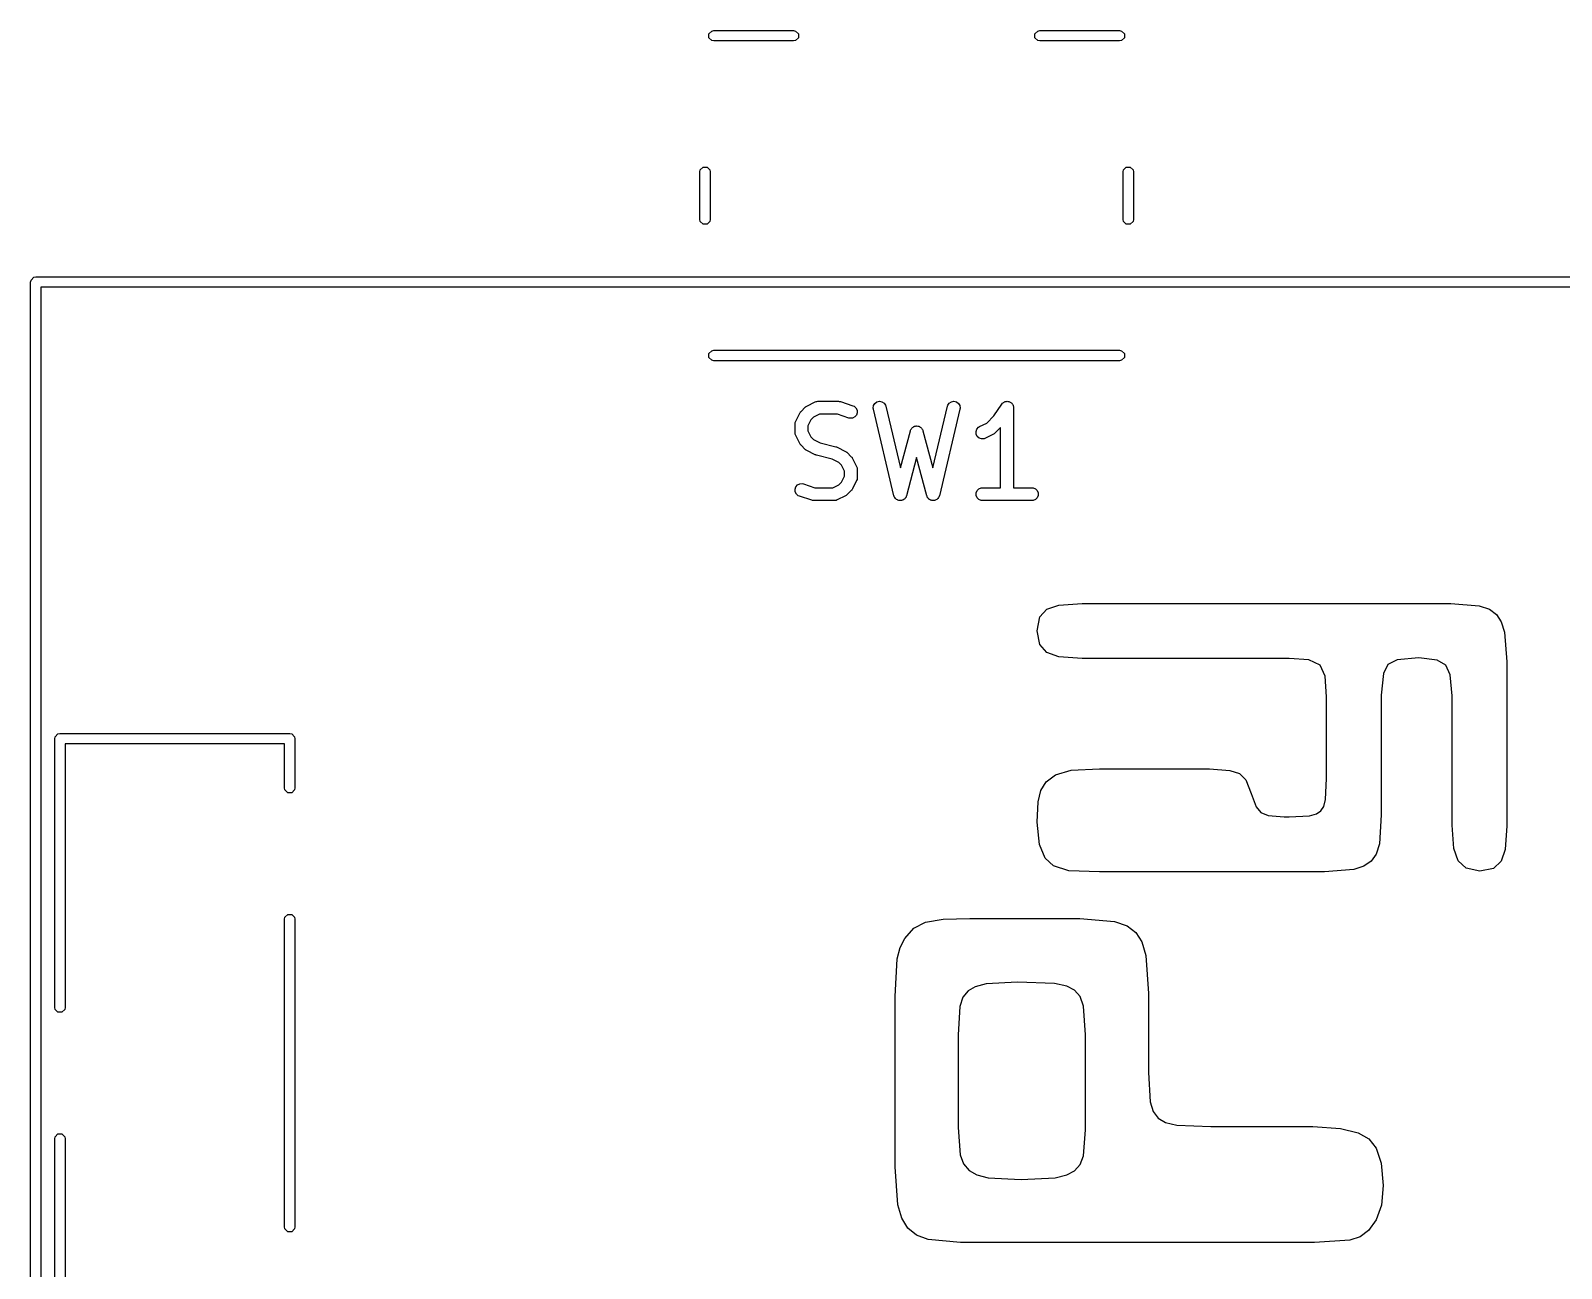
# Model space of a CAD drawing. Extents: x 175.8 to 236.3, y -101.1 to -67.1.
# Drawn here: x 187.94 to 205.67, y -81.42 to -67.09 of the extents above; entities that cross this region are included whole.
import ezdxf

# ---------------------------------------------------------------- set-up
doc = ezdxf.new("R2010")
doc.units = 0
doc.layers.add('BLACK', color=7, linetype='CONTINUOUS')

msp = doc.modelspace()

# ---------------------------------------------------------------- linework, layer by layer
at = {"layer": 'BLACK', "linetype": 'CONTINUOUS'}
for p, q in [((195.794567, -67.127039), (195.827039, -67.094567)), ((195.794567, -67.172961), (195.794567, -67.127039)), ((195.827039, -67.205433), (195.794567, -67.172961)), ((195.827039, -67.094567), (195.85, -67.09)), ((195.85, -67.09), (196.775, -67.09)), ((196.775, -67.09), (196.797961, -67.094567)), ((196.797961, -67.094567), (196.830433, -67.127039)), ((196.830433, -67.172961), (196.797961, -67.205433)), ((196.830433, -67.127039), (196.830433, -67.172961)), ((199.569567, -67.127039), (199.602039, -67.094567)), ((199.569567, -67.172961), (199.569567, -67.127039)), ((199.602039, -67.205433), (199.569567, -67.172961)), ((199.602039, -67.094567), (199.625, -67.09)), ((199.625, -67.09), (200.55, -67.09)), ((200.55, -67.09), (200.572961, -67.094567)), ((200.572961, -67.094567), (200.605433, -67.127039)), ((200.605433, -67.172961), (200.572961, -67.205433)), ((200.605433, -67.127039), (200.605433, -67.172961)), ((195.85, -67.21), (195.827039, -67.205433)), ((196.775, -67.21), (195.85, -67.21)), ((196.797961, -67.205433), (196.775, -67.21)), ((199.625, -67.21), (199.602039, -67.205433)), ((200.55, -67.21), (199.625, -67.21)), ((200.572961, -67.205433), (200.55, -67.21)), ((195.69, -68.725), (195.694567, -68.702039)), ((195.69, -69.275), (195.69, -68.725)), ((195.694567, -68.702039), (195.727039, -68.669567)), ((195.727039, -68.669567), (195.772961, -68.669567)), ((195.772961, -68.669567), (195.805433, -68.702039)), ((195.805433, -68.702039), (195.81, -68.725)), ((195.81, -68.725), (195.81, -69.275)), ((200.59, -68.725), (200.594567, -68.702039)), ((200.59, -69.275), (200.59, -68.725)), ((200.594567, -68.702039), (200.627039, -68.669567)), ((200.627039, -68.669567), (200.672961, -68.669567)), ((200.672961, -68.669567), (200.705433, -68.702039)), ((200.705433, -68.702039), (200.71, -68.725)), ((200.71, -68.725), (200.71, -69.275)), ((195.694567, -69.297961), (195.69, -69.275)), ((195.727039, -69.330433), (195.694567, -69.297961)), ((195.805433, -69.297961), (195.772961, -69.330433)), ((195.81, -69.275), (195.805433, -69.297961)), ((200.594567, -69.297961), (200.59, -69.275)), ((200.627039, -69.330433), (200.594567, -69.297961)), ((200.705433, -69.297961), (200.672961, -69.330433)), ((200.71, -69.275), (200.705433, -69.297961)), ((195.772961, -69.330433), (195.727039, -69.330433)), ((200.672961, -69.330433), (200.627039, -69.330433)), ((187.94, -70), (187.944567, -69.977039)), ((187.94, -95.095), (187.94, -70)), ((187.944567, -69.977039), (187.977039, -69.944567)), ((187.977039, -69.944567), (188, -69.94)), ((188, -69.94), (236, -69.94)), ((188.06, -70.06), (188.06, -95.095)), ((235.94, -70.06), (188.06, -70.06)), ((195.794567, -70.827039), (195.827039, -70.794567)), ((195.794567, -70.872961), (195.794567, -70.827039)), ((195.827039, -70.905433), (195.794567, -70.872961)), ((195.827039, -70.794567), (195.85, -70.79)), ((195.85, -70.79), (200.55, -70.79)), ((200.55, -70.79), (200.572961, -70.794567)), ((200.572961, -70.794567), (200.605433, -70.827039)), ((200.605433, -70.872961), (200.572961, -70.905433)), ((200.605433, -70.827039), (200.605433, -70.872961)), ((195.85, -70.91), (195.827039, -70.905433)), ((200.55, -70.91), (195.85, -70.91)), ((200.572961, -70.905433), (200.55, -70.91)), ((196.928364, -71.435356), (197.023602, -71.387737)), ((197.023602, -71.387737), (197.037333, -71.382482)), ((197.037333, -71.382482), (197.040022, -71.38229)), ((197.040022, -71.38229), (197.042511, -71.38126)), ((197.042511, -71.38126), (197.057143, -71.379819)), ((197.057143, -71.379819), (197.295238, -71.379819)), ((197.295238, -71.379819), (197.302643, -71.380548)), ((197.302643, -71.380548), (197.304618, -71.380408)), ((197.304618, -71.380408), (197.307215, -71.380998)), ((197.307215, -71.380998), (197.30987, -71.38126)), ((197.30987, -71.38126), (197.311701, -71.382018)), ((197.311701, -71.382018), (197.318955, -71.383668)), ((197.318955, -71.383668), (197.461812, -71.431287)), ((197.461812, -71.431287), (197.475237, -71.437281)), ((197.696481, -71.457623), (197.701114, -71.428728)), ((197.701114, -71.428728), (197.71645, -71.403806)), ((197.71645, -71.403806), (197.740157, -71.386649)), ((197.740157, -71.386649), (197.768625, -71.379871)), ((197.768625, -71.379871), (197.79752, -71.384504)), ((197.79752, -71.384504), (197.822442, -71.39984)), ((197.822442, -71.39984), (197.839599, -71.423547)), ((197.839599, -71.423547), (197.844389, -71.437447)), ((198.555612, -71.437448), (198.560402, -71.423547)), ((198.560402, -71.423547), (198.577559, -71.39984)), ((198.577559, -71.39984), (198.602481, -71.384504)), ((198.602481, -71.384504), (198.631376, -71.379871)), ((198.631376, -71.379871), (198.659844, -71.38665)), ((198.659844, -71.38665), (198.683551, -71.403806)), ((198.683551, -71.403806), (198.698887, -71.428728)), ((198.698887, -71.428728), (198.70352, -71.457623)), ((199.094095, -71.549896), (199.185215, -71.413216)), ((199.185215, -71.413216), (199.185249, -71.413173)), ((199.185249, -71.413173), (199.185259, -71.413151)), ((199.185259, -71.413151), (199.18531, -71.413099)), ((199.18531, -71.413099), (199.194531, -71.401841)), ((199.194531, -71.401841), (199.2007, -71.397709)), ((199.2007, -71.397709), (199.205951, -71.392459)), ((199.205951, -71.392459), (199.21274, -71.389646)), ((199.21274, -71.389646), (199.218846, -71.385558)), ((199.218846, -71.385558), (199.226126, -71.384101)), ((199.226126, -71.384101), (199.232987, -71.38126)), ((199.232987, -71.38126), (199.240335, -71.38126)), ((199.240335, -71.38126), (199.24754, -71.379819)), ((199.24754, -71.379819), (199.254824, -71.38126)), ((199.254824, -71.38126), (199.262251, -71.38126)), ((199.262251, -71.38126), (199.269039, -71.384072)), ((199.269039, -71.384072), (199.276248, -71.385498)), ((199.276248, -71.385498), (199.282427, -71.389617)), ((199.282427, -71.389617), (199.289287, -71.392459)), ((199.289287, -71.392459), (199.29448, -71.397652)), ((199.29448, -71.397652), (199.300597, -71.40173)), ((199.300597, -71.40173), (199.30473, -71.407902)), ((199.30473, -71.407902), (199.309979, -71.413151)), ((199.309979, -71.413151), (199.31279, -71.419938)), ((199.31279, -71.419938), (199.31688, -71.426045)), ((199.31688, -71.426045), (199.318336, -71.433326)), ((199.318336, -71.433326), (199.321178, -71.440187)), ((196.79433, -71.625486), (196.799585, -71.611754)), ((196.799585, -71.611754), (196.847204, -71.516516)), ((196.847204, -71.516516), (196.851168, -71.510216)), ((196.851168, -71.510216), (196.851926, -71.508389)), ((196.851926, -71.508389), (196.853614, -71.506332)), ((196.853614, -71.506332), (196.855036, -71.504073)), ((196.855036, -71.504073), (196.856534, -71.502773)), ((196.856534, -71.502773), (196.861253, -71.497024)), ((196.861253, -71.497024), (196.908872, -71.449405)), ((196.908872, -71.449405), (196.914621, -71.444686)), ((196.914621, -71.444686), (196.915921, -71.443188)), ((196.915921, -71.443188), (196.91818, -71.441766)), ((196.91818, -71.441766), (196.920237, -71.440078)), ((196.920237, -71.440078), (196.922064, -71.43932)), ((196.922064, -71.43932), (196.928364, -71.435356)), ((196.975925, -71.594484), (196.941667, -71.663)), ((197.006332, -71.564077), (196.975925, -71.594484)), ((197.074848, -71.529819), (197.006332, -71.564077)), ((197.283068, -71.529819), (197.074848, -71.529819)), ((197.414377, -71.573589), (197.283068, -71.529819)), ((197.428714, -71.576849), (197.414377, -71.573589)), ((197.457904, -71.574774), (197.428714, -71.576849)), ((197.484078, -71.561688), (197.457904, -71.574774)), ((197.475237, -71.437281), (197.497344, -71.456455)), ((197.503252, -71.53958), (197.484078, -71.561688)), ((197.497344, -71.456455), (197.510431, -71.482628)), ((197.512506, -71.511818), (197.503252, -71.53958)), ((197.510431, -71.482628), (197.512506, -71.511818)), ((197.698469, -71.472191), (197.696481, -71.457623)), ((197.936564, -72.472191), (197.698469, -71.472191)), ((197.844389, -71.437447), (198.01364, -72.148303)), ((198.386359, -72.148303), (198.555612, -71.437448)), ((198.701532, -71.472191), (198.463436, -72.472191)), ((198.70352, -71.457623), (198.701532, -71.472191)), ((199.012716, -71.631275), (199.094095, -71.549896)), ((199.321178, -71.440187), (199.322603, -71.454663)), ((199.322603, -71.454663), (199.322619, -71.45474)), ((199.322619, -71.45474), (199.322613, -71.454766)), ((199.322613, -71.454766), (199.322619, -71.454819)), ((199.322619, -71.454819), (199.322619, -72.379819)), ((196.791667, -71.645295), (196.793108, -71.630663)), ((196.791667, -71.740533), (196.791667, -71.645295)), ((196.793108, -71.755165), (196.791667, -71.740533)), ((196.793108, -71.630663), (196.794139, -71.628173)), ((196.794139, -71.757654), (196.793108, -71.755165)), ((196.794139, -71.628173), (196.79433, -71.625486)), ((196.79433, -71.760342), (196.794139, -71.757654)), ((196.799585, -71.774074), (196.79433, -71.760342)), ((196.847204, -71.869312), (196.799585, -71.774074)), ((196.941667, -71.663), (196.941667, -71.722828)), ((196.941667, -71.722828), (196.975925, -71.791344)), ((198.01364, -72.148303), (198.127532, -71.721208)), ((198.127532, -71.721208), (198.128817, -71.717779)), ((198.128817, -71.717779), (198.129009, -71.71634)), ((198.129009, -71.71634), (198.129998, -71.71463)), ((198.129998, -71.71463), (198.132695, -71.707441)), ((198.132695, -71.707441), (198.138712, -71.69958)), ((198.138712, -71.69958), (198.143671, -71.691015)), ((198.143671, -71.691015), (198.147528, -71.688062)), ((198.147528, -71.688062), (198.150482, -71.684204)), ((198.150482, -71.684204), (198.159049, -71.679243)), ((198.159049, -71.679243), (198.166909, -71.673228)), ((198.166909, -71.673228), (198.171601, -71.671976)), ((198.171601, -71.671976), (198.175807, -71.669542)), ((198.175807, -71.669542), (198.185624, -71.668237)), ((198.185624, -71.668237), (198.195185, -71.665688)), ((198.195185, -71.665688), (198.199997, -71.666327)), ((198.199997, -71.666327), (198.204816, -71.665687)), ((198.204816, -71.665687), (198.214386, -71.668239)), ((198.214386, -71.668239), (198.224193, -71.669542)), ((198.224193, -71.669542), (198.228394, -71.671974)), ((198.228394, -71.671974), (198.233091, -71.673227)), ((198.233091, -71.673227), (198.240953, -71.679245)), ((198.240953, -71.679245), (198.249518, -71.684204)), ((198.249518, -71.684204), (198.25247, -71.688061)), ((198.25247, -71.688061), (198.256329, -71.691015)), ((198.256329, -71.691015), (198.26129, -71.699583)), ((198.26129, -71.699583), (198.267305, -71.707442)), ((198.267305, -71.707442), (198.269999, -71.714626)), ((198.269999, -71.714626), (198.270991, -71.716339)), ((198.270991, -71.716339), (198.271182, -71.71778)), ((198.271182, -71.71778), (198.272468, -71.721208)), ((198.272468, -71.721208), (198.386359, -72.148303)), ((198.887494, -71.731152), (198.896748, -71.703391)), ((198.889568, -71.760342), (198.887494, -71.731152)), ((198.902655, -71.786517), (198.889568, -71.760342)), ((198.896748, -71.703391), (198.915921, -71.681283)), ((198.924763, -71.80569), (198.902655, -71.786517)), ((198.915921, -71.681283), (198.928364, -71.673451)), ((198.928364, -71.673451), (199.012716, -71.631275)), ((199.090684, -71.759996), (198.995446, -71.807615)), ((199.096983, -71.756031), (199.090684, -71.759996)), ((199.098811, -71.755274), (199.096983, -71.756031)), ((199.100867, -71.753585), (199.098811, -71.755274)), ((199.103127, -71.752164), (199.100867, -71.753585)), ((199.104426, -71.750665), (199.103127, -71.752164)), ((199.110176, -71.745947), (199.104426, -71.750665)), ((199.172619, -71.683504), (199.110176, -71.745947)), ((199.172619, -72.379819), (199.172619, -71.683504)), ((196.851168, -71.875611), (196.847204, -71.869312)), ((196.851926, -71.877439), (196.851168, -71.875611)), ((196.853614, -71.879495), (196.851926, -71.877439)), ((196.855036, -71.881755), (196.853614, -71.879495)), ((196.856534, -71.883054), (196.855036, -71.881755)), ((196.861253, -71.888804), (196.856534, -71.883054)), ((196.908872, -71.936423), (196.861253, -71.888804)), ((196.914621, -71.941141), (196.908872, -71.936423)), ((196.915921, -71.94264), (196.914621, -71.941141)), ((196.91818, -71.944061), (196.915921, -71.94264)), ((196.920237, -71.94575), (196.91818, -71.944061)), ((196.922064, -71.946507), (196.920237, -71.94575)), ((196.928364, -71.950472), (196.922064, -71.946507)), ((197.023602, -71.998091), (196.928364, -71.950472)), ((196.975925, -71.791344), (197.006332, -71.821751)), ((197.006332, -71.821751), (197.083319, -71.860244)), ((197.083319, -71.860244), (197.265809, -71.905867)), ((197.265809, -71.905867), (197.266888, -71.906252)), ((197.266888, -71.906252), (197.267428, -71.906291)), ((197.267428, -71.906291), (197.273509, -71.908618)), ((197.273509, -71.908618), (197.279655, -71.910814)), ((197.279655, -71.910814), (197.28009, -71.911136)), ((197.28009, -71.911136), (197.28116, -71.911546)), ((197.28116, -71.911546), (197.376398, -71.959165)), ((197.376398, -71.959165), (197.382697, -71.963129)), ((197.382697, -71.963129), (197.384525, -71.963887)), ((197.384525, -71.963887), (197.386581, -71.965575)), ((197.386581, -71.965575), (197.388841, -71.966997)), ((198.952524, -71.814944), (198.924763, -71.80569)), ((198.981714, -71.81287), (198.952524, -71.814944)), ((198.995446, -71.807615), (198.981714, -71.81287)), ((197.024671, -71.9985), (197.023602, -71.998091)), ((197.025107, -71.998823), (197.024671, -71.9985)), ((197.031243, -72.001015), (197.025107, -71.998823)), ((197.037333, -72.003346), (197.031243, -72.001015)), ((197.037873, -72.003384), (197.037333, -72.003346)), ((197.038953, -72.00377), (197.037873, -72.003384)), ((197.221443, -72.049392), (197.038953, -72.00377)), ((197.29843, -72.087886), (197.221443, -72.049392)), ((197.328837, -72.118293), (197.29843, -72.087886)), ((197.363095, -72.186809), (197.328837, -72.118293)), ((197.388841, -71.966997), (197.39014, -71.968495)), ((197.39014, -71.968495), (197.39589, -71.973214)), ((197.39589, -71.973214), (197.443509, -72.020833)), ((197.443509, -72.020833), (197.448227, -72.026582)), ((197.448227, -72.026582), (197.449726, -72.027882)), ((197.449726, -72.027882), (197.451147, -72.030141)), ((197.451147, -72.030141), (197.452836, -72.032198)), ((197.452836, -72.032198), (197.453593, -72.034025)), ((197.453593, -72.034025), (197.457558, -72.040325)), ((197.457558, -72.040325), (197.505177, -72.135563)), ((197.505177, -72.135563), (197.510432, -72.149294)), ((198.199999, -72.031613), (198.081992, -72.474144)), ((198.318008, -72.474144), (198.199999, -72.031613)), ((197.298429, -72.345561), (197.328836, -72.315153)), ((197.328836, -72.315153), (197.363095, -72.246637)), ((197.363095, -72.246637), (197.363095, -72.186809)), ((197.505177, -72.297883), (197.457558, -72.393121)), ((197.510432, -72.284152), (197.505177, -72.297883)), ((197.510432, -72.149294), (197.510623, -72.151983)), ((197.510623, -72.281462), (197.510432, -72.284152)), ((197.510623, -72.151983), (197.511654, -72.154472)), ((197.511654, -72.278974), (197.510623, -72.281462)), ((197.511654, -72.154472), (197.513095, -72.169104)), ((197.513095, -72.264342), (197.511654, -72.278974)), ((197.513095, -72.169104), (197.513095, -72.264342)), ((196.792256, -72.39782), (196.80151, -72.370057)), ((196.794331, -72.42701), (196.792256, -72.39782)), ((196.807417, -72.453183), (196.794331, -72.42701)), ((196.80151, -72.370057), (196.820684, -72.34795)), ((196.829524, -72.472357), (196.807417, -72.453183)), ((196.820684, -72.34795), (196.846857, -72.334864)), ((196.84295, -72.478351), (196.829524, -72.472357)), ((196.985806, -72.52597), (196.84295, -72.478351)), ((196.846857, -72.334864), (196.876047, -72.332789)), ((196.876047, -72.332789), (196.890384, -72.336049)), ((196.890384, -72.336049), (197.021694, -72.379819)), ((197.021694, -72.379819), (197.229914, -72.379819)), ((197.229914, -72.379819), (197.298429, -72.345561)), ((197.376398, -72.474282), (197.28116, -72.521901)), ((197.382697, -72.470317), (197.376398, -72.474282)), ((197.384525, -72.46956), (197.382697, -72.470317)), ((197.386581, -72.467872), (197.384525, -72.46956)), ((197.388841, -72.46645), (197.386581, -72.467872)), ((197.390141, -72.46495), (197.388841, -72.46645)), ((197.395891, -72.460232), (197.390141, -72.46495)), ((197.443509, -72.412613), (197.395891, -72.460232)), ((197.448227, -72.406863), (197.443509, -72.412613)), ((197.449726, -72.405564), (197.448227, -72.406863)), ((197.451147, -72.403305), (197.449726, -72.405564)), ((197.452837, -72.401247), (197.451147, -72.403305)), ((197.453594, -72.399417), (197.452837, -72.401247)), ((197.457558, -72.393121), (197.453594, -72.399417)), ((197.938293, -72.47721), (197.936564, -72.472191)), ((197.938533, -72.479012), (197.938293, -72.47721)), ((197.939475, -72.48064), (197.938533, -72.479012)), ((197.941354, -72.486091), (197.939475, -72.48064)), ((197.94774, -72.494915), (197.941354, -72.486091)), ((197.953195, -72.504337), (197.94774, -72.494915)), ((198.07021, -72.496556), (198.064503, -72.505832)), ((198.076829, -72.48791), (198.07021, -72.496556)), ((198.078854, -72.48251), (198.076829, -72.48791)), ((198.079839, -72.48091), (198.078854, -72.48251)), ((198.080126, -72.479118), (198.079839, -72.48091)), ((198.081992, -72.474144), (198.080126, -72.479118)), ((198.319873, -72.479119), (198.318008, -72.474144)), ((198.320161, -72.48091), (198.319873, -72.479119)), ((198.321145, -72.482509), (198.320161, -72.48091)), ((198.323171, -72.487911), (198.321145, -72.482509)), ((198.329791, -72.496559), (198.323171, -72.487911)), ((198.335497, -72.505832), (198.329791, -72.496559)), ((198.45226, -72.494914), (198.446805, -72.504337)), ((198.458646, -72.486091), (198.45226, -72.494914)), ((198.460523, -72.480642), (198.458646, -72.486091)), ((198.461467, -72.479013), (198.460523, -72.480642)), ((198.461706, -72.477209), (198.461467, -72.479013)), ((198.463436, -72.472191), (198.461706, -72.477209)), ((198.888346, -72.440187), (198.899545, -72.413151)), ((198.888346, -72.469451), (198.888346, -72.440187)), ((198.899545, -72.496487), (198.888346, -72.469451)), ((198.899545, -72.413151), (198.920237, -72.392459)), ((198.920237, -72.517179), (198.899545, -72.496487)), ((198.920237, -72.392459), (198.947273, -72.38126)), ((198.947273, -72.38126), (198.961905, -72.379819)), ((198.961905, -72.379819), (199.172619, -72.379819)), ((199.322619, -72.379819), (199.533333, -72.379819)), ((199.533333, -72.379819), (199.547965, -72.38126)), ((199.547965, -72.38126), (199.575001, -72.392459)), ((199.575001, -72.392459), (199.595693, -72.413151)), ((199.595693, -72.496487), (199.575001, -72.517179)), ((199.595693, -72.413151), (199.606892, -72.440187)), ((199.606892, -72.469451), (199.595693, -72.496487)), ((199.606892, -72.440187), (199.606892, -72.469451)), ((196.993061, -72.527619), (196.985806, -72.52597)), ((196.994892, -72.528378), (196.993061, -72.527619)), ((196.997545, -72.528639), (196.994892, -72.528378)), ((197.000143, -72.52923), (196.997545, -72.528639)), ((197.002117, -72.529089), (197.000143, -72.52923)), ((197.009524, -72.529819), (197.002117, -72.529089)), ((197.247619, -72.529819), (197.009524, -72.529819)), ((197.262251, -72.528378), (197.247619, -72.529819)), ((197.26474, -72.527346), (197.262251, -72.528378)), ((197.267428, -72.527156), (197.26474, -72.527346)), ((197.28116, -72.521901), (197.267428, -72.527156)), ((197.956252, -72.506677), (197.953195, -72.504337)), ((197.958511, -72.509798), (197.956252, -72.506677)), ((197.967786, -72.515505), (197.958511, -72.509798)), ((197.976433, -72.522124), (197.967786, -72.515505)), ((197.980153, -72.523116), (197.976433, -72.522124)), ((197.983433, -72.525134), (197.980153, -72.523116)), ((197.994187, -72.526858), (197.983433, -72.525134)), ((198.004709, -72.529664), (197.994187, -72.526858)), ((198.008524, -72.529157), (198.004709, -72.529664)), ((198.012328, -72.529767), (198.008524, -72.529157)), ((198.022926, -72.527243), (198.012328, -72.529767)), ((198.033717, -72.52581), (198.022926, -72.527243)), ((198.037048, -72.523881), (198.033717, -72.52581)), ((198.040796, -72.522989), (198.037048, -72.523881)), ((198.04962, -72.516602), (198.040796, -72.522989)), ((198.059042, -72.511148), (198.04962, -72.516602)), ((198.061382, -72.50809), (198.059042, -72.511148)), ((198.064503, -72.505832), (198.061382, -72.50809)), ((198.338617, -72.50809), (198.335497, -72.505832)), ((198.340958, -72.511148), (198.338617, -72.50809)), ((198.350379, -72.516602), (198.340958, -72.511148)), ((198.359204, -72.522989), (198.350379, -72.516602)), ((198.362951, -72.523881), (198.359204, -72.522989)), ((198.366283, -72.52581), (198.362951, -72.523881)), ((198.377076, -72.527244), (198.366283, -72.52581)), ((198.387672, -72.529767), (198.377076, -72.527244)), ((198.391473, -72.529157), (198.387672, -72.529767)), ((198.395292, -72.529665), (198.391473, -72.529157)), ((198.405823, -72.526856), (198.395292, -72.529665)), ((198.416567, -72.525134), (198.405823, -72.526856)), ((198.419843, -72.523118), (198.416567, -72.525134)), ((198.423567, -72.522125), (198.419843, -72.523118)), ((198.432217, -72.515503), (198.423567, -72.522125)), ((198.441489, -72.509798), (198.432217, -72.515503)), ((198.443747, -72.506677), (198.441489, -72.509798)), ((198.446805, -72.504337), (198.443747, -72.506677)), ((198.947273, -72.528378), (198.920237, -72.517179)), ((198.961905, -72.529819), (198.947273, -72.528378)), ((199.533333, -72.529819), (198.961905, -72.529819)), ((199.547965, -72.528378), (199.533333, -72.529819)), ((199.575001, -72.517179), (199.547965, -72.528378)), ((199.844554, -73.741098), (200.117124, -73.720952)), ((200.117124, -73.720952), (204.384902, -73.720952)), ((204.384902, -73.720952), (204.715362, -73.746598)), ((199.593956, -74.034926), (199.624982, -73.875461)), ((199.624982, -73.875461), (199.707163, -73.786531)), ((199.707163, -73.786531), (199.844554, -73.741098)), ((204.715362, -73.746598), (204.832124, -73.78596)), ((204.832124, -73.78596), (204.913199, -73.846249)), ((204.913199, -73.846249), (204.969992, -73.9311)), ((199.624805, -74.194942), (199.593956, -74.034926)), ((204.969992, -73.9311), (205.008087, -74.052512)), ((205.008087, -74.052512), (205.033733, -74.395795)), ((199.707163, -74.287351), (199.624805, -74.194942)), ((199.844879, -74.335641), (199.707163, -74.287351)), ((200.117124, -74.35696), (199.844879, -74.335641)), ((202.514246, -74.35696), (200.117124, -74.35696)), ((202.741392, -74.373447), (202.514246, -74.35696)), ((202.870718, -74.433531), (202.741392, -74.373447)), ((202.930436, -74.562857), (202.870718, -74.433531)), ((203.65657, -74.425104), (203.604409, -74.530213)), ((203.762458, -74.372943), (203.65657, -74.425104)), ((204.015607, -74.348534), (203.762458, -74.372943)), ((204.229112, -74.374343), (204.015607, -74.348534)), ((204.327749, -74.433164), (204.229112, -74.374343)), ((204.377789, -74.544014), (204.327749, -74.433164)), ((205.033733, -74.395795), (205.033733, -76.292829)), ((202.946922, -74.798796), (202.930436, -74.562857)), ((203.604409, -74.530213), (203.58, -74.781943)), ((204.400655, -74.790369), (204.377789, -74.544014)), ((202.946922, -75.747313), (202.946922, -74.798796)), ((203.58, -74.781943), (203.58, -76.1668)), ((204.400655, -76.284403), (204.400655, -74.790369)), ((188.22, -75.285), (188.224567, -75.262039)), ((188.22, -78.395), (188.22, -75.285)), ((188.224567, -75.262039), (188.257039, -75.229567)), ((188.257039, -75.229567), (188.28, -75.225)), ((188.28, -75.225), (190.94, -75.225)), ((190.94, -75.225), (190.962961, -75.229567)), ((190.962961, -75.229567), (190.995433, -75.262039)), ((190.995433, -75.262039), (191, -75.285)), ((191, -75.285), (191, -75.855)), ((190.88, -75.345), (188.34, -75.345)), ((188.34, -75.345), (188.34, -78.395)), ((190.88, -75.855), (190.88, -75.345)), ((199.809378, -75.703349), (199.988897, -75.647662)), ((199.988897, -75.647662), (200.318258, -75.634839)), ((200.318258, -75.634839), (201.592473, -75.634839)), ((201.592473, -75.634839), (201.825882, -75.651154)), ((201.825882, -75.651154), (201.938688, -75.687229)), ((201.938688, -75.687229), (202.012641, -75.762932)), ((190.884567, -75.877961), (190.88, -75.855)), ((191, -75.855), (190.995433, -75.877961)), ((199.637187, -75.884699), (199.6995, -75.785429)), ((199.6995, -75.785429), (199.809378, -75.703349)), ((202.012641, -75.762932), (202.073143, -75.920603)), ((202.934832, -75.987648), (202.946922, -75.747313)), ((190.917039, -75.910433), (190.884567, -75.877961)), ((190.962961, -75.910433), (190.917039, -75.910433)), ((190.995433, -75.877961), (190.962961, -75.910433)), ((199.593956, -76.250697), (199.606974, -76.014751)), ((199.606974, -76.014751), (199.637187, -75.884699)), ((202.073143, -75.920603), (202.132149, -76.073274)), ((202.913237, -76.069247), (202.934832, -75.987648)), ((202.132149, -76.073274), (202.18635, -76.140788)), ((202.18635, -76.140788), (202.269141, -76.173569)), ((202.269141, -76.173569), (202.455628, -76.188782)), ((202.455628, -76.188782), (202.514246, -76.188782)), ((202.514246, -76.188782), (202.750184, -76.176692)), ((202.750184, -76.176692), (202.828202, -76.155258)), ((202.828202, -76.155258), (202.879145, -76.121004)), ((202.879145, -76.121004), (202.913237, -76.069247)), ((203.58, -76.1668), (203.55875, -76.502023)), ((199.620825, -76.510331), (199.593956, -76.250697)), ((204.421732, -76.557612), (204.400655, -76.284403)), ((205.033733, -76.292829), (205.0137, -76.565801)), ((199.687656, -76.667584), (199.620825, -76.510331)), ((203.55875, -76.502023), (203.52261, -76.62227)), ((204.469898, -76.699127), (204.421732, -76.557612)), ((205.0137, -76.565801), (204.96852, -76.703524)), ((199.784466, -76.75628), (199.687656, -76.667584)), ((203.463496, -76.704256), (203.379232, -76.761344)), ((203.52261, -76.62227), (203.463496, -76.704256)), ((204.562624, -76.784966), (204.469898, -76.699127)), ((204.96852, -76.703524), (204.879981, -76.785724)), ((199.963984, -76.812334), (199.784466, -76.75628)), ((200.317892, -76.825157), (199.963984, -76.812334)), ((202.923108, -76.825157), (200.317892, -76.825157)), ((203.261629, -76.799511), (202.923108, -76.825157)), ((203.379232, -76.761344), (203.261629, -76.799511)), ((204.721224, -76.81673), (204.562624, -76.784966)), ((204.879981, -76.785724), (204.721224, -76.81673)), ((190.88, -77.375), (190.884567, -77.352039)), ((190.88, -80.935), (190.88, -77.375)), ((190.884567, -77.352039), (190.917039, -77.319567)), ((190.917039, -77.319567), (190.962961, -77.319567)), ((190.962961, -77.319567), (190.995433, -77.352039)), ((190.995433, -77.352039), (191, -77.375)), ((191, -77.375), (191, -80.935)), ((198.1677, -77.476919), (198.301789, -77.408042)), ((198.301789, -77.408042), (198.506587, -77.373604)), ((198.506587, -77.373604), (198.815432, -77.365177)), ((198.815432, -77.365177), (200.088182, -77.365177)), ((200.088182, -77.365177), (200.492281, -77.399616)), ((200.492281, -77.399616), (200.63628, -77.450802)), ((200.63628, -77.450802), (200.737379, -77.528576)), ((198.008551, -77.699943), (198.064385, -77.597086)), ((198.064385, -77.597086), (198.1677, -77.476919)), ((200.737379, -77.528576), (200.80749, -77.637208)), ((200.80749, -77.637208), (200.853883, -77.793457)), ((197.97426, -77.831926), (198.008551, -77.699943)), ((200.853883, -77.793457), (200.883558, -78.233094)), ((197.952644, -78.2668), (197.97426, -77.831926)), ((198.879305, -78.155288), (198.794916, -78.204152)), ((199.003377, -78.122819), (198.879305, -78.155288)), ((199.36681, -78.102302), (199.003377, -78.122819)), ((199.79509, -78.118789), (199.36681, -78.102302)), ((199.938407, -78.148747), (199.79509, -78.118789)), ((200.028831, -78.196092), (199.938407, -78.148747)), ((197.952644, -78.711566), (197.952644, -78.2668)), ((198.735729, -78.276545), (198.700394, -78.38367)), ((198.794916, -78.204152), (198.735729, -78.276545)), ((200.091761, -78.269317), (200.028831, -78.196092)), ((200.131779, -78.37964), (200.091761, -78.269317)), ((200.883558, -78.233094), (200.883558, -79.148272)), ((188.224567, -78.417961), (188.22, -78.395)), ((188.257039, -78.450433), (188.224567, -78.417961)), ((188.302961, -78.450433), (188.257039, -78.450433)), ((188.335433, -78.417961), (188.302961, -78.450433)), ((188.34, -78.395), (188.335433, -78.417961)), ((198.700394, -78.38367), (198.679511, -78.711566)), ((200.156692, -78.711566), (200.131779, -78.37964)), ((197.952644, -79.786113), (197.952644, -78.711566)), ((198.679511, -78.711566), (198.679511, -79.786113)), ((200.156692, -79.811392), (200.156692, -78.711566)), ((200.883558, -79.148272), (200.904441, -79.488991)), ((200.904441, -79.488991), (200.939666, -79.600712)), ((200.939666, -79.600712), (200.99823, -79.676936)), ((200.99823, -79.676936), (201.082926, -79.727172)), ((201.082926, -79.727172), (201.212554, -79.757903)), ((201.212554, -79.757903), (201.606762, -79.774389)), ((188.22, -79.915), (188.224567, -79.892039)), ((188.22, -83.475), (188.22, -79.915)), ((188.224567, -79.892039), (188.257039, -79.859567)), ((188.257039, -79.859567), (188.302961, -79.859567)), ((188.302961, -79.859567), (188.335433, -79.892039)), ((188.335433, -79.892039), (188.34, -79.915)), ((188.34, -79.915), (188.34, -83.475)), ((197.952644, -80.239305), (197.952644, -79.786113)), ((198.679511, -79.786113), (198.70479, -80.101186)), ((200.131779, -80.113642), (200.156692, -79.811392)), ((201.606762, -79.774389), (202.789385, -79.774389)), ((202.789385, -79.774389), (203.108438, -79.794989)), ((203.108438, -79.794989), (203.312261, -79.846133)), ((203.312261, -79.846133), (203.435286, -79.916172)), ((203.435286, -79.916172), (203.520942, -80.024104)), ((198.70479, -80.101186), (198.744, -80.205092)), ((200.092404, -80.213322), (200.131779, -80.113642)), ((203.520942, -80.024104), (203.580162, -80.195731)), ((197.982686, -80.678942), (197.952644, -80.239305)), ((198.744, -80.205092), (198.808105, -80.281071)), ((198.808105, -80.281071), (198.897307, -80.332932)), ((199.939155, -80.333728), (200.028464, -80.285101)), ((200.028464, -80.285101), (200.092404, -80.213322)), ((203.580162, -80.195731), (203.603447, -80.457658)), ((198.897307, -80.332932), (199.029023, -80.3668)), ((199.029023, -80.3668), (199.409675, -80.387316)), ((199.409675, -80.387316), (199.803517, -80.3668)), ((199.803517, -80.3668), (199.939155, -80.333728)), ((203.603447, -80.457658), (203.581561, -80.683857)), ((198.028674, -80.835876), (197.982686, -80.678942)), ((203.581561, -80.683857), (203.522453, -80.852835)), ((190.884567, -80.957961), (190.88, -80.935)), ((190.917039, -80.990433), (190.884567, -80.957961)), ((190.962961, -80.990433), (190.917039, -80.990433)), ((190.995433, -80.957961), (190.962961, -80.990433)), ((191, -80.935), (190.995433, -80.957961)), ((198.09919, -80.94822), (198.028674, -80.835876)), ((198.198909, -81.030131), (198.09919, -80.94822)), ((203.431256, -80.978262), (203.334842, -81.049026)), ((203.522453, -80.852835), (203.431256, -80.978262)), ((198.331831, -81.081577), (198.198909, -81.030131)), ((198.706988, -81.115648), (198.331831, -81.081577)), ((202.806971, -81.115648), (198.706988, -81.115648)), ((203.215467, -81.090369), (202.806971, -81.115648)), ((203.334842, -81.049026), (203.215467, -81.090369))]:
    msp.add_line(p, q, dxfattribs=at)

doc.saveas('drawing.dxf')
